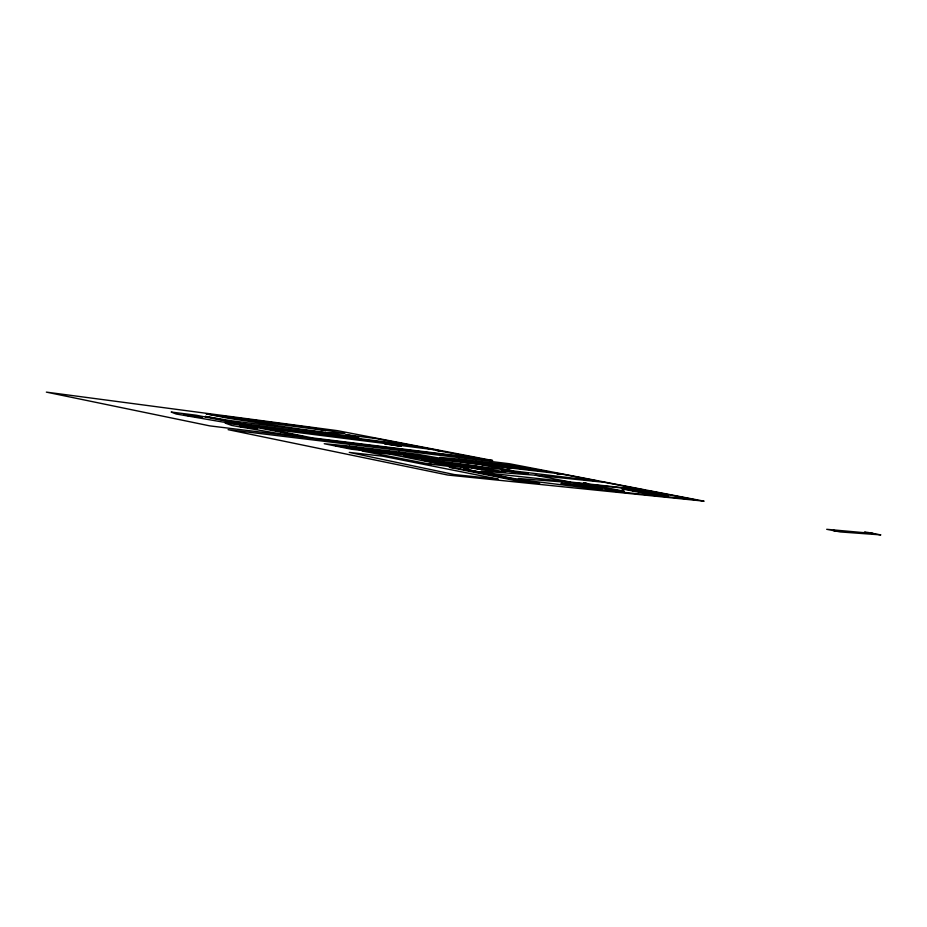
<?xml version="1.0" encoding="UTF-8"?>
<svg xmlns="http://www.w3.org/2000/svg" width="927" height="927" viewBox="0 0 927 927"><rect width="100%" height="100%" fill="white"/><g stroke="black" fill="none" stroke-linecap="round" stroke-linejoin="round"><path stroke-width="1.39" d="M591.183 485.713L603.813 487.208L624.392 491.322L611.855 489.862L591.183 485.725M668.344 496.038L647.255 493.801L622.017 488.877M358.83 449.062L370.591 450.383M335.725 445.597L350.221 446.953L370.58 450.36M622.04 488.865L643.512 491.194L668.379 496.015M361.773 449.977L335.794 445.644M414.856 455.62L383.929 450.673L414.879 455.586M400.29 453.894L368.888 448.911L400.29 453.871M398.622 452.399L429.074 457.266L401.994 453.094M401.171 446.339L384.624 443.732L401.194 446.316M833.211 530.383L835.366 530.673M247.335 425.192L222.48 421.994L176.188 414.01L171.171 412.04L196.06 415.192L247.358 425.18M305.041 436.941L280.325 433.836L231.68 425.435L225.099 423.048L249.954 426.153L305.076 436.907M583.5 482.874L585.435 483.118M535.4 475.203L604.613 482.353L644.671 490.07L495.088 473.859L481.194 471.078L535.203 475.192L569.781 481.947M613.813 490.684L615.47 490.846L605.354 489.016L607.023 489.189M582.144 484.311L580.441 484.137L590.36 485.922L588.668 485.748M264.774 428.355L434.126 449.711M240.023 423.396L410.452 445.145M250.128 425.423L420.128 447.011M234.913 418.61L325.91 430.545L311.066 427.695L220.591 415.748M311.426 427.729L344.914 433.488L325.284 432.376L299.166 429.004L228.401 418.262L206.142 413.848L235.134 418.622M513.593 470.951L416.443 458.112L403.813 455.586L560.511 473.859L598.599 481.194L513.952 470.997L481.426 464.636M836.096 530.974L837.487 531.159L833.327 530.418M508.355 468.089C503.454 467.44 513.558 468.911 508.459 468.239M401.762 453.06L398.656 452.446M835.945 530.951L835.343 530.847M585.238 483.234L587.173 483.477L583.604 482.909M358.795 449.132L361.785 449.954M601.681 488.691L560.951 483.361L582.307 484.972L601.669 488.668M493.581 470.337L474.091 468.17L457.034 464.809L476.698 467.011L493.581 470.313M353.291 446.999L385.284 452.098L353.326 446.999M450.035 459.039L465.945 462.133L479.189 463.083L450.07 459.027M526.432 468.68L499.456 464.323L526.374 468.645M514.925 467.324L487.556 462.932L514.891 467.324M491.009 464.508L462.909 460.024L491.009 464.485M475.366 461.449L503.037 465.887L475.412 461.449M631.368 488.065L634.705 488.633L631.449 488.065M435.69 450.267L479.247 458.401L312.295 437.88L205.226 416.42L229.525 420.51L358.876 437.185L345.922 434.67L376.976 438.703L439.398 450.731L435.736 450.279M870.569 533.152L874.485 533.848L870.569 533.152M560.024 474.253L556.768 473.674L560.001 474.23M880.65 534.879L840.198 531.936L826.699 529.305L868.031 533.037L864.428 532.156L867.823 532.411L880.65 534.879M574.497 482.886L518.239 478.483L530.997 481.032L621.75 492.156L694.01 499.572L649.19 490.951L574.497 482.886M458.958 459.12L439.838 457.393L465.933 462.527L547.057 471.484L513.975 465.702L458.958 459.12M349.537 446.13L324.218 443.72L351.403 449.236L453.512 460.58L417.417 454.242L349.537 446.13M703.86 501.136L447.868 475.053L228.112 429.664L509.398 463.732L703.86 501.136M497.95 479.062L454.357 474.566L349.27 452.411L382.735 456.211L497.95 479.062M525.899 482.017L518.83 481.287L449.282 467.266L456.582 468.077L525.899 482.017M539.537 483.488L532.677 482.782L463.523 468.888L539.537 483.488M651.716 492.793L632.272 490.742L658.112 494.033L651.716 492.793M431.356 464.473L362.075 450.962L390.985 454.323L454.056 466.988L428.61 463.917L431.356 464.473M509.688 471.519L501.507 470.29L528.378 473.627L509.688 471.519M451.889 465.76L449.792 465.528L468.911 468.262L434.578 461.403L422.04 459.966L451.889 465.76M477.509 469.027L441.553 462.295L475.006 466.107L505.516 472.144L477.509 469.027M492.527 460.487L209.769 425.875L46.35 392.121L337.44 430.661L492.527 460.487M255.412 428.32L239.143 426.293L257.579 428.761L255.412 428.32M200.081 417.011L183.755 414.914L202.074 417.417L200.081 417.011"/></g></svg>
